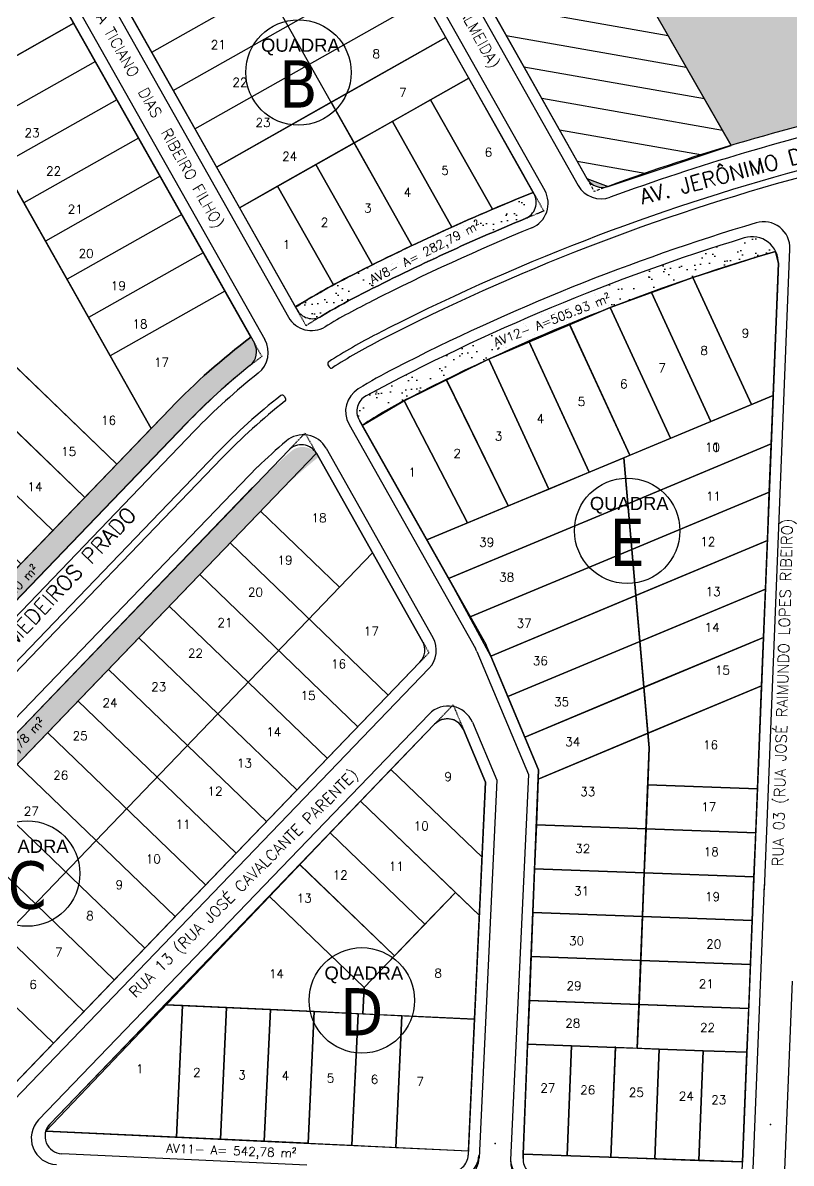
# Model space of a CAD drawing. Header units: millimetres. Extents: x 1794 to 8081, y 409 to 2272.
# Drawn here: x 7206.1 to 7381.1, y 777.7 to 1037.3 of the extents above; entities that cross this region are included whole.
import ezdxf
from ezdxf.enums import TextEntityAlignment as Align

# ---------------------------------------------------------------- set-up
doc = ezdxf.new("R2010")
doc.units = ezdxf.units.MM
doc.linetypes.add('HIDDEN', pattern=[0.375, 0.25, -0.125])
for name, color, linetype in [('03 - CALÇADA', 1, 'Continuous'), ('BOUNDARY LOTES', 2, 'Continuous'), ('bOUNDARY QDAS', 3, 'Continuous'), ('boundary quadras', 232, 'Continuous'), ('BOUNDARYFAIXASVERDES', 62, 'Continuous'), ('DIMENSOES', 1, 'Continuous'), ('FAIXAS VERDES', 62, 'Continuous'), ('HATCH', 8, 'Continuous'), ('LOTES', 2, 'Continuous'), ('PROJEÇÃO', 8, 'HIDDEN'), ('PSTILO', 164, 'Continuous'), ('QUADRAS', 3, 'Continuous'), ('texto - ruas', 2, 'Continuous'), ('Texto Lotes', 31, 'Continuous'), ('TEXTO-80', 3, 'Continuous'), ('TXT CB. QDAS', 41, 'Continuous')]:
    doc.layers.add(name, color=color, linetype=linetype)
doc.styles.add('arcad1', font='romans.shx')
doc.styles.add('style1', font='tahoma.ttf')

# ---------------------------------------------------------------- blocks, each defined once
blk = doc.blocks.new('NUM_quadra')
blk.add_circle((0, 0), 0.2)
at = {"insert": (-0.1418711980285907, 0.1285282569724173), "char_height": 0.05, "width": 0.2663, "attachment_point": 1, "style": 'style1'}
blk.add_mtext('\\fArial|b0|i0|c0|p34;QUADRA', dxfattribs=at)
at = {"style": 'style1'}
blk.add_attdef('00', text='', height=0.18, dxfattribs=at).set_placement((-2.886579864025407e-15, -0.1334628551621867), align=Align.CENTER)

msp = doc.modelspace()

# ---------------------------------------------------------------- hatches: boundary and pattern name
at = {"layer": 'FAIXAS VERDES'}
h = msp.add_hatch(dxfattribs=at)
h.set_pattern_fill('AR-SAND', color=256, scale=0.1, style=0)
h.set_pattern_definition([(37.50000000000001, (7199.805278792098, 999.8435379547802), (-0.1600031295984046, 4.894132373293424), [0, -3.860800000000001, 0, -4.318000000000001, 0, -4.1275]), (7.499999999999999, (7199.805278792098, 999.8435379547802), (4.495232831380027, 7.168251005683543), [0, -2.0828, 0, -3.4798, 0, -1.3335]), (327.5, (7196.681078792099, 999.8435379547802), (7.90992370241458, 0.01437184678545691), [0, -1.27, 0, -4.572, 0, -5.969]), (317.5, (7196.681078792099, 999.8435379547802), (7.635564524722972, 2.229293232572162), [0, -0.635, 0, -2.9972, 0, -3.429])])
h.paths.add_polyline_path([(7201.070462485813, 1078.216334300857), (7206.167584585161, 1087.936029973114), (7201.084643501695, 1079.355681580147), (7199.805278792098, 1077.138532919917)])
h.paths.add_polyline_path([(7367.484555979915, 1009.396190121145), (7367.305343115587, 1009.336623379721), (7371.61648823875, 1010.616277838495), (7377.250727891539, 1012.217993030142), (7382.923604145505, 1013.759096010005), (7387.834960961866, 1015.035828626737), (7391.366757778372, 1015.921206211871), (7399.325978665148, 1017.81693368841), (7408.161165511815, 1019.761366754153), (7418.347156964964, 1021.796757042384), (7425.586217625904, 1023.110390061014), (7431.589692368297, 1024.116779422896), (7438.46487043461, 1025.17745477926), (7447.209226289783, 1026.38577123239), (7457.152333131916, 1027.569625502289), (7463.898186588017, 1028.258326479295), (7473.423464104436, 1029.074032051551), (7483.254069898409, 1029.724280148399), (7489.807845126798, 1030.050033097483), (7501.506912305212, 1030.417842321115), (7512.149073183617, 1030.514903744066), (7512.782555905419, 1030.672110033134), (7513.540873644238, 1030.977835232847), (7514.44465123045, 1031.630466624297), (7515.315046879246, 1032.859533315541), (7515.670706451668, 1034.3561930849), (7519.73721151579, 1136.448412135902), (7520.159734020891, 1138.084851169082), (7521.22037283824, 1139.40071714849), (7558.17030174919, 1169.251187430498), (7575.109414857326, 1182.93569530234), (7554.10997643849, 1170.979992930966), (7541.85031892514, 1157.562788627299), (7533.375676929635, 1151.214509626108), (7522.768021206987, 1147.246206906813), (7512.675293435958, 1146.752642841267), (7512.588640423176, 1137.393501672151), (7505.159566614461, 1114.509168307485), (7481.358699312118, 1097.125865294787), (7432.360120761824, 1088.10110902712), (7406.324901083169, 1087.946908506753), (7374.265351332408, 1093.667856070402), (7335.825380214553, 1113.949031904599), (7320.790834310689, 1131.126937679184), (7307.695896152866, 1134.461180779236), (7298.196971537406, 1130.108317096129)])
edge = h.paths.add_edge_path()
edge.add_line((7339.475477093371, 1000.08653723556), (7334.619176717409, 1001.877259558195))
edge.add_arc((7338.102532276259, 1003.84353371269), 4.0000000000003, 209.443729300965, 290.0741642478758)
h = msp.add_hatch(dxfattribs=at)
h.set_pattern_fill('AR-SAND', color=256, scale=0.1, style=0)
h.set_pattern_definition([(37.50000000000001, (7268.483026353898, 525.6024634105404), (-0.1600031295984046, 4.894132373293424), [0, -3.860800000000001, 0, -4.318000000000001, 0, -4.1275]), (7.499999999999999, (7268.483026353898, 525.6024634105404), (4.495232831380027, 7.168251005683543), [0, -2.0828, 0, -3.4798, 0, -1.3335]), (327.5, (7265.3588263539, 525.6024634105404), (7.90992370241458, 0.01437184678545691), [0, -1.27, 0, -4.572, 0, -5.969]), (317.5, (7265.3588263539, 525.6024634105404), (7.635564524722972, 2.229293232572162), [0, -0.635, 0, -2.9972, 0, -3.429])])
h.paths.add_polyline_path([(7320.602340301503, 992.75388600874, 0.4507468795288999), (7322.562031373252, 998.4185985540632), (7322.398378160277, 998.7085186182815, 0.02297769026937741), (7280.151140577426, 979.3859314120416, 0.02241189358344999), (7268.250346953396, 972.5762753716706), (7268.483026353898, 972.1640718743531, 0.4336316078926774), (7274.135762313129, 970.5184433138395, -0.01587782178183545), (7282.362833828357, 975.0843782831832, -0.02103451353603627)])
h.paths.add_polyline_path([(7283.795274978799, 975.5904839238026), (7313.615468629997, 990.9332406271476), (7311.63839348505, 994.7758853894427), (7281.818199833852, 979.4331286860977)], flags=25)
h = msp.add_hatch(dxfattribs=at)
h.set_pattern_fill('ACET-2D-AR-SAND', color=256, scale=0.1000000000000001, style=0)
h.set_pattern_definition([(37.49999999999998, (3488.880108924409, 275.3283581846711), (-2.422980064511932, 3.15768909796037), [0, -3.860800000000003, 0, -4.318000000000002, 0, -4.127500000000002]), (7.499999999999996, (3488.880108924409, 275.3283581846711), (-0.8510542679893369, 6.464398956232296), [0, -2.082799999999996, 0, -3.479799999999997, 0, -1.333499999999998]), (327.5, (3485.755908924411, 275.3283581846711), (2.290035406727169, 3.594635549028018), [0, -1.270000000000001, 0, -4.572000000000004, 0, -5.969000000000006]), (317.5, (3485.755908924411, 275.3283581846711), (4.595445663026639, 5.015048918262881), [0, -0.6350000000000003, 0, -2.997200000000001, 0, -3.429000000000002])])
h.paths.add_polyline_path([(7377.606082964373, 985.2793490318802, 0.3677470313237125), (7370.465789501956, 988.3549561176176, 0.04874173083595771), (7284.331315184262, 952.3961481683475, 0.4203794773913642), (7282.740634826886, 946.9059868729612), (7283.433158379988, 945.6791458636264, -0.02561361506944124), (7294.251611726458, 951.9617279141269, -0.04736344659015915)])
h = msp.add_hatch(dxfattribs=at)
h.set_pattern_fill('AR-SAND', color=256, scale=0.1, style=0)
h.set_pattern_definition([(37.50000000000001, (7096.364409086535, 785.0730721160155), (-0.1600031295984046, 4.894132373293424), [0, -3.860800000000001, 0, -4.318000000000001, 0, -4.1275]), (7.499999999999999, (7096.364409086535, 785.0730721160155), (4.495232831380027, 7.168251005683543), [0, -2.0828, 0, -3.4798, 0, -1.3335]), (327.5, (7093.240209086537, 785.0730721160155), (7.90992370241458, 0.01437184678545691), [0, -1.27, 0, -4.572, 0, -5.969]), (317.5, (7093.240209086537, 785.0730721160155), (7.635564524722972, 2.229293232572162), [0, -0.635, 0, -2.9972, 0, -3.429])])
edge = h.paths.add_edge_path()
edge.add_line((7097.89089416459, 881.2208528455055), (7096.88663763661, 879.5255998916466))
edge.add_arc((7100.328104504461, 877.4868979032506), 4.000000000000001, 149.3577828145653, 226.0928892791139)
edge.add_line((7097.55413951532, 874.6050376986238), (7134.652291999763, 838.8958190528099))
edge.add_arc((7137.426256988904, 841.7776792574371), 4.000000000000108, 226.0928892791184, 316.0928892791139)
edge.add_line((7140.308117193531, 839.0037142682947), (7141.001608440817, 839.7241793194505))
edge.add_line((7141.001608440817, 839.7241793194505), (7097.890894164594, 881.2208528455055))
edge = h.paths.add_edge_path()
edge.add_line((7156.13137451511, 825.1608631264542), (7155.437883267826, 824.4403980752979))
edge.add_arc((7158.319743472451, 821.6664330861556), 4.000000000000092, 136.0928892791138, 226.0928892791276)
edge.add_line((7155.54577848331, 818.784572881528), (7189.407635887678, 786.1904842591082))
edge.add_arc((7192.181600876823, 789.0723444637354), 3.999999999999845, 226.0928892791231, 316.0928892791139)
edge.add_line((7195.06346108145, 786.298379474593), (7195.756952328732, 787.0188445257475))
edge.add_line((7195.756952328732, 787.0188445257475), (7156.13137451511, 825.1608631264542))
edge = h.paths.add_edge_path()
edge.add_arc((7350.122882747591, 843.2969116844617), 122.1869109673528, 128.8398439619747, 136.0928892791105, ccw=False)
edge.add_line((7273.493896967492, 938.4685448009384), (7273.35177497793, 938.7203211980616))
edge.add_arc((7269.868419419084, 936.7540470435667), 3.999999999999802, 29.44372930096712, 130.653681987762)
edge.add_arc((7350.122882747554, 843.2969116844226), 127.1869109673525, 130.6536819877275, 136.0928892790857)
edge.add_line((7258.48915843104, 931.4999212096211), (7156.13137451511, 825.1608631264542))
edge.add_line((7156.13137451511, 825.1608631264542), (7159.733699770893, 821.6934068900252))
edge.add_line((7159.733699770894, 821.6934068900252), (7262.091483686822, 928.0324649731926))
edge = h.paths.add_edge_path()
edge.add_arc((7350.122882747594, 843.2969116844636), 148.1869109673532, 128.4974189734449, 136.0928892791109, ccw=False)
edge.add_arc((7255.389668531013, 962.4038971806146), 3.999999999999981, 308.4974189734509, 389.4437293009696)
edge.add_line((7258.873024089863, 964.37017133511), (7258.090611692501, 965.7562550444602))
edge.add_arc((7350.122882747594, 843.2969116844631), 153.1869109673528, 126.92608030408, 136.0928892791114)
edge.add_line((7239.757067100964, 949.5306936390473), (7137.399283185035, 843.1916355558776))
edge.add_line((7137.399283185035, 843.1916355558776), (7141.001608440817, 839.7241793194505))
edge.add_line((7141.001608440817, 839.7241793194505), (7243.359392356751, 946.0632374026206))
at = {"layer": 'HATCH'}
h = msp.add_hatch(dxfattribs=at)
h.set_pattern_fill('ANSI31', color=256, scale=2, angle=125, style=0)
h.set_pattern_definition([(170, (7956.884530139841, 734.4941800280496), (-1.102665928185008, -6.25352923162752), [])])
h.paths.add_polyline_path([(7298.196971537406, 1130.108317096129), (7206.167584585161, 1087.936029973114), (7201.070462485813, 1078.216334300857), (7266.894080626957, 1113.861537518681), (7268.06353703639, 1114.275999639296), (7269.905391762591, 1114.188056743696), (7271.39210305235, 1113.389640958685), (7272.282186335994, 1112.310436676768), (7330.982486655918, 1008.319842609265), (7334.619176717409, 1001.877259558194), (7339.475477093164, 1000.086537235485), (7367.484555979915, 1009.396190121145)])

# ---------------------------------------------------------------- linework, layer by layer
at = {"layer": '03 - CALÇADA'}
for p, q in [((7212.423708442432, 1066.390269298882), (7266.663155134612, 970.3023063298394)), ((7209.510439667692, 1056.904283340895), (7261.260140349533, 965.227033183902)), ((7375.052867163881, 839.976142028783), (7380.860992024661, 985.7928436465188)), ((7275.639135281507, 959.4866577122805), (7275.934485926135, 958.9634288901827)), ((7265.670165324828, 952.3286868600364), (7265.968413847205, 951.8003242988086)), ((7280.433698694501, 945.9070818144462), (7309.257678053477, 894.8439233537017)), ((7141.762534197781, 836.9097536244997), (7245.220511329478, 944.3917976711998)), ((7275.230346697085, 940.4780957949931), (7299.541999846123, 897.4087547532542)), ((7147.99011943704, 832.9973142207812), (7250.347903352967, 939.3363723039481)), ((7149.14286351889, 831.8877282251244), (7251.50064743482, 938.2267863082914)), ((7153.289975016288, 825.8138936679304), (7259.593761278848, 936.2524364867138)), ((7309.564665659481, 894.2176015029543), (7321.332623451054, 866.194319442893)), ((7196.517878085696, 784.2044188307989), (7298.639756814789, 890.298396037798)), ((7209.738844468041, 787.5573727867397), (7298.666548430055, 879.9439790128606)), ((7308.521359681269, 878.106120910142), (7314.06485834163, 864.9052725292884)), ((7314.06485834163, 864.9052725292884), (7310.06463390527, 778.9296527010717)), ((7321.332623451054, 866.194319442893), (7317.250322389768, 778.4546514185679)), ((7372.519439417877, 776.3728128021855), (7375.100940476533, 841.1830533908858)), ((7379.716551164763, 776.1569641209055), (7381.427989285091, 819.1237163362632)), ((7258.586511587658, 780.2711770065096), (7258.586398838414, 780.2687770839359))]:
    msp.add_line(p, q, dxfattribs=at)
at = {"layer": '03 - CALÇADA', "color": 3}
for p, q in [((7282.740634826886, 946.9059868729621), (7311.563570809457, 895.8446768070446)), ((7311.76822921346, 895.4271289065471), (7323.597876684277, 867.256943933324)), ((7306.51058133194, 876.4375100986401), (7311.541328789747, 864.4576867953999))]:
    msp.add_line(p, q, dxfattribs=at)
at = {"layer": '03 - CALÇADA'}
for centre, radius, start, end in [((7511.395806690643, 529.6349469070726), 498.3805232502437, 102.7274657929017, 110.1223551996502), ((7511.395806690643, 529.6349469070726), 491.1805232502437, 105.1046974619376, 117.2104855006839), ((7511.395806690643, 529.6349469070726), 489.5805232502437, 105.0836895185506, 117.2104855006839), ((7337.875754189173, 1003.228130572206), 6, 209.4437293009873, 290.1223551996503), ((7319.792321436574, 996.2052167193303), 6, 292.3261775836895, 29.44372930098729), ((7511.395806690643, 529.6349469070726), 482.3805232502437, 106.6544370493006, 117.2104855006839), ((7374.865746057761, 986.0316443926652), 6, 357.7190183815795, 106.6544370493006), ((7511.395806690643, 529.6349469070726), 498.3805232502437, 112.3261775836895, 116.919950606743), ((7350.122882747594, 843.296911684464), 138.486910967353, 117.2104855006839, 117.2104855006839), ((7350.122882747594, 843.296911684464), 136.886910967353, 117.2104855006839, 117.2104855006839), ((7350.122882747594, 843.296911684464), 145.686910967353, 116.2167875587624, 121.04855591686), ((7271.888188472884, 973.251717561581), 6, 209.4437293009873, 301.04855591686), ((7350.122882747594, 843.296911684464), 138.486910967353, 117.2104855006839, 122.4547243972259), ((7256.035107011257, 962.27762195216), 6, 308.3363044649319, 29.44372930098729), ((7350.122882747594, 843.296911684464), 136.886910967353, 117.2104855006839, 122.4678862982587), ((7276.074554726362, 959.732441981592), 0.5, 122.4547243972259, 209.4437293009873), ((7276.369905370991, 959.2092131594952), 0.5, 209.4437293009873, 302.4678862981431), ((7350.122882747594, 843.296911684464), 129.686910967353, 117.2104855006839, 121.4119831799499), ((7350.122882747594, 843.296911684464), 145.686910967353, 128.3363044649319, 136.0588879191788), ((7285.658732032775, 948.8564930461891), 6, 121.4119831799499, 209.4437293009873), ((7350.122882747594, 843.296911684464), 138.486910967353, 127.9657110547421, 136.0928892791817), ((7350.122882747594, 843.296911684464), 136.886910967353, 128.0032072346617, 136.0928892791817), ((7265.234745879971, 952.0829025907249), 0.5, 29.44372930098729, 127.9657110547421), ((7265.532994402348, 951.5545400294961), 0.5, 308.0032072346617, 29.44372930103261), ((7270.005313358813, 937.5286845632506), 6, 29.44372930098729, 130.3717941887031), ((7350.122882747594, 843.296911684464), 129.686910967353, 130.3717941887031, 134.2413980938228), ((7294.316966507849, 894.4593435215118), 6, 316.092889279182, 29.44372930098729), ((7304.032644715205, 891.8945121219592), 6, 22.77924133470734, 29.44372930098729), ((7302.989338736993, 875.7830315291469), 6, 22.77924133470734, 136.0928892791817), ((7214.061634774979, 783.396425303026), 6, 136.0928892791817, 267.3360959266474), ((7303.996123733855, 779.7351075869135), 6, 267.6975391315024, 357.3101884195706), ((7304.07111778452, 779.2085155891075), 6, 267.3360959266474, 357.3360959267256), ((7323.18106143057, 778.963735562648), 6, 177.3101884194663, 267.6975391315024), ((7323.243838510517, 778.1757885305321), 6, 177.3360959267256, 267.9302009744389)]:
    msp.add_arc(centre, radius, start, end, dxfattribs=at)
at = {"layer": '03 - CALÇADA', "color": 3}
msp.add_arc((7308.080215250608, 893.8784026525498), 4, 22.77924133470734, 29.44372930098729, dxfattribs=at)
at = {"layer": 'BOUNDARY LOTES'}
for points in [[(7217.758954141752, 1037.20585590802), (7207.758316865115, 1054.922497999851, 0.5768503610136074), (7200.833494438416, 1054.994925833751), (7186.718102064146, 1031.16718864643), (7191.633787450383, 1022.458799749307)], [(7307.719898331915, 1024.712198821617), (7299.011509434792, 1019.79651343538), (7313.09270927978, 994.8509453704307, -0.004979953965831929), (7322.398378160277, 998.7085186182815)], [(7299.011509434792, 1019.79651343538), (7290.303120537669, 1014.880828049141), (7303.886068378041, 990.817938976855, -0.004968924665236237), (7313.09270927978, 994.8509453704307)], [(7290.303120537669, 1014.880828049141), (7281.594731640548, 1009.965142662904), (7294.777858502645, 986.6105569693857, -0.00495991966146662), (7303.886068378041, 990.8179389768554)], [(7281.594731640548, 1009.965142662904), (7272.886342743423, 1005.049457276666), (7285.76760409739, 982.2296418202361, -0.004952906511413141), (7294.777858502645, 986.6105569693857)], [(7272.886342743425, 1005.049457276666), (7264.177953846302, 1000.133771890429), (7276.870394680115, 977.6484616742757, -0.006065334812158217), (7280.151140577386, 979.3859314120207, -0.003112116149698265), (7285.76760409739, 982.2296418202361)], [(7264.177953846302, 1000.133771890428), (7255.469564949178, 995.2180865041898), (7268.250346953396, 972.5762753716706, -0.01634433699333425), (7276.870394680115, 977.6484616742757)], [(7258.090611692501, 965.7562550444607), (7252.168751845414, 976.2471336281603), (7226.043585154043, 961.5000774694474), (7235.371731528038, 944.9747875187406), (7239.757067100964, 949.5306936390468, -0.04001909302019718)], [(7344.840205736246, 917.3910485168474), (7308.055647112034, 902.0591436368647), (7311.563570809457, 895.8446768070446, -0.02908751381879695), (7311.768229213459, 895.427128906548), (7312.716874851097, 893.1680993663829), (7345.761739495277, 906.9412895430607)], [(7242.538576113396, 813.6055436649774), (7238.7924531567, 813.7798411300366), (7238.464238621041, 813.7951121081176), (7212.305170324472, 786.6185694303751, 0.1173212522592607), (7211.364709656958, 785.0235290148969), (7241.144261673217, 783.637963061233)]]:
    msp.add_lwpolyline(points, format="xyb", close=True, dxfattribs=at)
for points in [[(7307.719898331915, 1024.712198821617), (7302.488121656598, 1033.980559656734), (7276.36295496523, 1019.23350349802), (7281.594731640548, 1009.965142662904)], [(7276.36295496523, 1019.23350349802), (7250.237788273863, 1004.486447339306), (7255.469564949178, 995.2180865041898), (7281.594731640548, 1009.965142662904)], [(7203.731820102324, 1001.026514127825), (7188.171375436549, 974.759430919443), (7227.553145332165, 936.852092206246), (7235.371731528038, 944.9747875187406)], [(7378.218542701798, 982.3809054405231), (7378.227853311934, 982.6195283977738), (7377.606082964295, 985.2793490318666), (7373.376553188969, 984.0160611991012), (7358.771204812038, 979.3206618945849), (7372.116330514072, 950.4275256440403), (7377.031958451528, 952.4763728446394), (7378.223099131404, 982.3807239502564)], [(7358.771204812038, 979.3206618945849), (7349.338252971546, 975.895124108067), (7362.879415573606, 946.5775541737155), (7372.116330514072, 950.4275256440408)], [(7188.171375436549, 974.759430919443), (7182.673086424978, 965.4779471268673), (7220.271487235666, 929.2872091691008), (7227.553145332165, 936.852092206246)], [(7349.338252971546, 975.895124108067), (7339.905301131058, 972.4695863215491), (7353.64250063314, 942.7275827033907), (7362.879415573606, 946.5775541737155)], [(7339.905301131058, 972.4695863215491), (7330.695222790685, 968.5615117235145), (7344.405585692673, 938.8776112330659), (7353.64250063314, 942.7275827033907)], [(7330.695222790683, 968.5615117235141), (7321.485144450312, 964.65343712548), (7335.168670752209, 935.027639762741), (7342.997138218189, 938.2905664644206), (7344.405585692674, 938.8776112330659)], [(7182.673086424978, 965.4779471268669), (7177.174797413408, 956.1964633342911), (7212.989829139166, 921.7223261319557), (7220.271487235666, 929.2872091691008)], [(7321.485144450312, 964.65343712548), (7312.275066109939, 960.7453625274445), (7325.931755811743, 931.1776682924162), (7335.168670752207, 935.027639762741)], [(7312.275066109939, 960.7453625274445), (7312.083330106966, 960.6640039792267), (7302.632353632795, 956.02441360336), (7316.684574567828, 927.323417798669), (7325.931755811743, 931.1776682924162)], [(7177.17479741341, 956.1964633342911), (7171.676508401838, 946.9149795417145), (7205.708171042667, 914.1574430948106), (7212.989829139166, 921.7223261319557)], [(7302.632353632795, 956.02441360336), (7292.995628975998, 951.293637360847), (7307.412765819755, 923.458902493672), (7316.68457456783, 927.3234177986685)], [(7292.995628975998, 951.2936373608461), (7292.858406104527, 951.2262731138223), (7283.433158379988, 945.6791458636278), (7298.154272376279, 919.5999370441339), (7307.412765819757, 923.458902493672)], [(7376.593142483081, 941.4596163750209), (7377.031958451528, 952.4763728446394), (7342.997138218188, 938.2905664644206), (7343.918671977218, 927.8408074906345)], [(7376.154326514631, 930.4428599054029), (7376.593142483079, 941.4596163750209), (7343.918671977218, 927.8408074906345), (7344.840205736246, 917.3910485168474)], [(7342.997138218189, 938.2905664644206), (7298.15427237628, 919.5999370441339), (7303.104959744157, 910.8295403404993), (7343.918671977216, 927.8408074906336)], [(7375.715510546183, 919.426103435784), (7376.154326514631, 930.4428599054029), (7344.840205736246, 917.3910485168474), (7345.761739495275, 906.9412895430603)], [(7343.918671977218, 927.840807490634), (7303.104959744157, 910.8295403404989), (7308.055647112034, 902.0591436368647), (7344.840205736246, 917.3910485168474)], [(7375.276694577734, 908.4093469661664), (7375.715510546182, 919.426103435784), (7345.761739495277, 906.9412895430607), (7346.683273254305, 896.4915305692746)], [(7345.761739495275, 906.9412895430603), (7312.716874851099, 893.1680993663829), (7316.588704242638, 883.9480317005052), (7346.683273254303, 896.4915305692741)], [(7374.837878609284, 897.3925904965479), (7375.276694577734, 908.4093469661659), (7346.683273254305, 896.4915305692737), (7347.604807013334, 886.0417715954875)], [(7346.683273254303, 896.4915305692741), (7316.588704242638, 883.9480317005057), (7320.460533634176, 874.727964034628), (7347.604807013334, 886.041771595487)], [(7374.399062640837, 886.3758340269299), (7374.837878609284, 897.3925904965479), (7347.604807013334, 886.0417715954875), (7348.526340772362, 875.5920126217004)], [(7347.604807013334, 886.0417715954875), (7320.460533634176, 874.727964034628), (7323.597876684275, 867.2569439333258), (7323.514633260397, 865.1670643607474), (7348.526340772362, 875.5920126217004)], [(7374.399062640837, 886.3758340269299), (7348.526340772362, 875.5920126217009), (7348.817976732055, 872.2849981395746), (7348.480808888352, 863.8201830677974), (7373.464667847556, 862.9172531542915)], [(7306.510581331938, 876.4375100986438), (7305.594646890725, 877.772457738434), (7304.289429616369, 878.6101162871307), (7302.822567369089, 878.8887838446437), (7301.1776134368, 878.5348950004707), (7299.940707164465, 877.6627488337874), (7289.992720096091, 867.3278281838518), (7310.745448451836, 847.3520702356966), (7311.541328789747, 864.4576867954004)], [(7348.817976732055, 872.2849981395773), (7348.526340772364, 875.5920126217009), (7323.514633260397, 865.1670643607479), (7323.098945982009, 854.7309684964691), (7348.082804941266, 853.828038582961), (7348.480808888352, 863.8201830677974)], [(7289.992720096093, 867.3278281838509), (7283.057807623237, 860.1231776722832), (7310.127333852383, 834.0671191890144), (7310.745448451836, 847.352070235697)], [(7373.464667847556, 862.9172531542915), (7348.480808888352, 863.8201830677974), (7348.082804941266, 853.828038582961), (7373.066663900469, 852.9251086694546)], [(7283.057807623237, 860.1231776722832), (7276.122895150381, 852.9185271607155), (7297.736846685076, 832.1137897421443), (7304.671759157932, 839.3184402537115)], [(7348.082804941268, 853.828038582961), (7323.098945982011, 854.7309684964691), (7322.700942034925, 844.7388240116331), (7347.684800994181, 843.835894098125)], [(7276.122895150381, 852.9185271607155), (7269.220892290416, 845.6821991535433), (7290.80193421222, 824.9091392305775), (7297.736846685074, 832.1137897421447)], [(7373.066663900469, 852.9251086694551), (7348.082804941266, 853.828038582961), (7347.68480099418, 843.835894098125), (7372.668659953383, 842.9329641846186)], [(7269.220892290418, 845.6821991535428), (7262.318889430452, 838.4458711463701), (7283.867021739362, 817.7044887190102), (7290.80193421222, 824.9091392305779)], [(7347.684800994181, 843.835894098125), (7322.700942034925, 844.7388240116331), (7322.302938087839, 834.7466795267967), (7347.286797047095, 833.8437496132885)], [(7372.668659953383, 842.9329641846186), (7347.68480099418, 843.835894098125), (7347.286797047093, 833.8437496132885), (7372.270656006297, 832.9408196997827)], [(7310.127333852383, 834.0671191890144), (7304.671759157932, 839.3184402537106), (7283.867021739364, 817.7044887190111), (7283.587445713988, 811.6956453520672), (7309.031365683813, 810.5118052050154)], [(7283.867021739364, 817.7044887190102), (7262.318889430452, 838.445871146371), (7238.7924531567, 813.7798411300366), (7272.42461651334, 812.2150230807395), (7283.587445713988, 811.6956453520686)], [(7347.286797047095, 833.8437496132885), (7322.302938087839, 834.7466795267967), (7321.904934140753, 824.7545350419603), (7346.888793100009, 823.8516051284525)], [(7372.270656006297, 832.9408196997827), (7347.286797047095, 833.8437496132885), (7346.888793100009, 823.8516051284525), (7371.872652059211, 822.9486752149467)], [(7346.888793100011, 823.8516051284525), (7321.904934140753, 824.7545350419603), (7321.506930193666, 814.7623905571243), (7346.490789152925, 813.8594606436161)], [(7371.872652059211, 822.9486752149467), (7346.888793100011, 823.8516051284525), (7346.490789152925, 813.8594606436161), (7371.474648112125, 812.9565307301102)], [(7252.527769647976, 813.1407721849189), (7242.538576113396, 813.605543664977), (7241.144261673217, 783.6379630612312), (7251.133455207798, 783.1731915811722)], [(7262.516963182558, 812.6760007048604), (7252.527769647976, 813.1407721849189), (7251.133455207798, 783.1731915811722), (7261.12264874238, 782.7084201011128)], [(7272.506156717141, 812.2112292248019), (7262.516963182558, 812.6760007048604), (7261.12264874238, 782.7084201011128), (7271.111842276962, 782.2436486210538)], [(7346.490789152925, 813.8594606436161), (7321.506930193668, 814.7623905571243), (7321.108926246582, 804.7702460722878), (7331.102469830302, 804.4090741068842), (7341.096013413994, 804.0479021414815), (7346.092785205838, 803.8673161587801)], [(7371.474648112125, 812.9565307301102), (7346.490789152923, 813.8594606436161), (7346.092785205838, 803.8673161587801), (7351.089556997685, 803.6867301760788), (7361.083100581377, 803.325558210676), (7371.076644165038, 802.9643862452742)], [(7282.495350251721, 811.7464577447402), (7272.506156717141, 812.2112292248), (7271.11184227696, 782.2436486210538), (7281.101035811543, 781.7788771409948)], [(7292.484543786301, 811.2816862646803), (7282.495350251721, 811.7464577447402), (7281.101035811543, 781.7788771409948), (7291.090229346123, 781.3141056609354)], [(7309.031365683813, 810.5118052050154), (7292.484543786301, 811.2816862646803), (7291.090229346123, 781.3141056609354), (7307.637051243634, 780.5442246012724)], [(7331.102469830302, 804.4090741068842), (7321.10892624658, 804.7702460722883), (7320.113916378866, 779.7898848601787), (7330.107459962587, 779.4287128947751)], [(7341.096013413994, 804.0479021414815), (7331.1024698303, 804.4090741068842), (7330.107459962587, 779.4287128947751), (7340.101003546278, 779.0675409293724)], [(7351.089556997685, 803.6867301760788), (7341.096013413994, 804.0479021414815), (7340.101003546278, 779.0675409293724), (7350.09454712997, 778.7063689639697)], [(7361.083100581377, 803.325558210676), (7351.089556997683, 803.6867301760788), (7350.09454712997, 778.7063689639697), (7360.088090713661, 778.345196998567)], [(7371.07664416504, 802.9643862452742), (7361.083100581375, 803.325558210676), (7360.088090713662, 778.345196998567), (7370.081634297324, 777.9840250331652)]]:
    msp.add_lwpolyline(points, close=True, dxfattribs=at)
at = {"layer": 'bOUNDARY QDAS'}
for points in [[(7298.196971537406, 1130.108317096129), (7206.167584585161, 1087.936029973114), (7201.070462485813, 1078.216334300857), (7266.894080626957, 1113.861537518681), (7268.06353703639, 1114.275999639296), (7269.905391762591, 1114.188056743696), (7271.39210305235, 1113.389640958685), (7272.282186335994, 1112.310436676768), (7330.982486655918, 1008.319842609265), (7334.619176717409, 1001.877259558194), (7339.475477093164, 1000.086537235485), (7367.484555979915, 1009.396190121145), (7298.196971537406, 1130.108317096129)], [(7377.606082964297, 985.2793490318579), (7378.227853311934, 982.6195283977725), (7377.999682485218, 976.7717056846088), (7377.031958451556, 952.4763728446503), (7374.399062640837, 886.3758340269299), (7370.081634297324, 777.9840250331652), (7320.113916378895, 779.7898848601969), (7322.302938087866, 834.7466795267958), (7323.597876684277, 867.256943933324), (7312.716874851128, 893.1680993663947), (7304.313772814558, 908.6880659592337), (7283.433158379988, 945.679145863626), (7292.668141969923, 951.1328703156885), (7312.083330106964, 960.6640039792262), (7339.905301131058, 972.4695863215491), (7358.771204812038, 979.3206618945849), (7373.376553188978, 984.0160611991039), (7377.6060829644, 985.2793490318979), (7377.910012777064, 984.5464595882497)]]:
    msp.add_lwpolyline(points, close=True, dxfattribs=at)
msp.add_arc((7302.822567369089, 874.8887838446433), 4, 22.77924133470734, 136.0928892791817, dxfattribs=at)
at = {"layer": 'boundary quadras'}
for points in [[(7287.741065497886, 1060.105726348101), (7267.550597955814, 1095.874175619355, 0.4090749905382084), (7262.162492246775, 1097.425276461268), (7216.42955366212, 1072.659699368518, 0.4193708733955699), (7214.850948253458, 1067.176050217615), (7223.784055340991, 1051.350592633272), (7245.322102887626, 1013.194836236429), (7255.469564949178, 995.2180865041894), (7268.16200578299, 972.7327762880379), (7272.948345822099, 975.4345552349548, -0.01342427453589583), (7280.151140577386, 979.3859314120202, -0.0229706894467621), (7322.385249560274, 998.7032286766564), (7320.075388547698, 1002.8238139153)], [(7235.371731528038, 944.9747875187406), (7239.757067100964, 949.5306936390468, -0.04001909302020328), (7258.090611692504, 965.7562550444625), (7207.758316865117, 1054.922497999852, 0.5768503610134353), (7200.83349443842, 1054.994925833753), (7160.466659581994, 986.8529779133994), (7110.982058477836, 903.3196237801883), (7098.231246607088, 880.8932430058819), (7137.399283185033, 843.1916355558772), (7205.708171042656, 914.1574430948215), (7227.55314533215, 936.8520922062605)], [(7370.077896547738, 777.9841601174173, -0.4715083046005648), (7370.077896547738, 777.9841601174173), (7320.113916378893, 779.7898848601778, -21.1025706819625), (7320.113916378893, 779.7898848601778), (7323.597876684277, 867.2569439333263), (7312.716874850973, 893.1680993666812), (7304.313772814568, 908.6880659592218), (7283.433158379988, 945.679145863626), (7292.668141969919, 951.1328703156862), (7312.08333010697, 960.664003979228), (7339.905301131058, 972.4695863215491), (7358.771204812037, 979.3206618945849), (7373.376553188983, 984.0160611991057), (7377.606082964295, 985.279349031867), (7378.231918445662, 982.6021384939124)], [(7296.580369290971, 891.7638554308003, 0.3314486893290124), (7297.181864645195, 896.5040945744374), (7272.992255085815, 939.3572291347616), (7159.733699770896, 821.6934068900257), (7195.756952328732, 787.0188445257479)]]:
    msp.add_lwpolyline(points, format="xyb", close=True, dxfattribs=at)
msp.add_lwpolyline([(7311.541328789747, 864.4576867953995), (7306.510581331943, 876.4375100986397), (7305.594646890725, 877.7724577384345), (7304.289429616369, 878.6101162871312), (7302.822567369089, 878.8887838446437), (7301.1776134368, 878.5348950004707), (7299.940707164465, 877.662748833787), (7276.122895150294, 852.9185271607264), (7211.364709656958, 785.0235290148973), (7307.637051243634, 780.5442246012724)], close=True, dxfattribs=at)
at = {"layer": 'BOUNDARYFAIXASVERDES'}
msp.add_lwpolyline([(7320.602340301503, 992.75388600874, 0.450746879528912), (7322.562031373252, 998.4185985540632), (7322.398378160277, 998.7085186182815, 0.02297769026937741), (7280.151140577426, 979.3859314120416, 0.02241189358344999), (7268.250346953396, 972.5762753716706), (7268.483026353898, 972.1640718743531, 0.4336316078926774), (7274.135762313129, 970.5184433138395, -0.01587782178183545), (7282.362833828357, 975.0843782831832, -0.02103451353603627)], format="xyb", close=True, dxfattribs=at)
at = {"layer": 'DIMENSOES'}
for p, q in [((7272.278606106337, 1107.231018445955), (7332.6507208509, 1000.278719340464)), ((7269.486193291804, 1097.530929953057), (7325.017354774846, 999.1546279510728)), ((7250.652415534359, 783.1979782874816), (7250.652303869826, 783.1955783152691)), ((7258.586511587658, 780.2711770065023), (7258.586398838413, 780.2687770839295))]:
    msp.add_line(p, q, dxfattribs=at)
at = {"layer": 'FAIXAS VERDES', "ltscale": 0.6}
for p, q in [((7282.848744545835, 946.7144649584773), (7283.433158379988, 945.679145863626)), ((7156.13137451511, 825.1608631264542), (7258.48915843104, 931.4999212096211))]:
    msp.add_line(p, q, dxfattribs=at)
at = {"layer": 'FAIXAS VERDES'}
msp.add_lwpolyline([(7370.04124711374, 776.9700788734096), (7370.081634297324, 777.9840250331652), (7320.113916378866, 779.7898848601787), (7320.074702773033, 778.8054021229643, 0.4152935299528026), (7323.927065612802, 774.6488113451926), (7365.899948664307, 773.1318890905006, 0.4131344188837358)], format="xyb", close=True, dxfattribs=at)
at = {"layer": 'FAIXAS VERDES', "ltscale": 0.6}
for centre, radius, start, end in [((7255.389668531015, 962.4038971806146), 4, 308.4974189734526, 29.44372930098729), ((7350.122882747594, 843.296911684464), 148.186910967353, 128.4974189734525, 136.0594615421022)]:
    msp.add_arc(centre, radius, start, end, dxfattribs=at)
at = {"layer": 'LOTES', "ltscale": 0.6}
for p, q in [((7239.234195204491, 1085.009006578345), (7294.777858502645, 986.6105569693857)), ((7235.490732115149, 1030.611614030674), (7287.741065497886, 1060.105726348101)), ((7240.406417501387, 1021.903225133552), (7292.656750884123, 1051.397337450979)), ((7245.322102887626, 1013.194836236429), (7297.57243627036, 1042.688948553857)), ((7250.237788273863, 1004.486447339307), (7302.488121656598, 1033.980559656734)), ((7255.469564949181, 995.2180865041908), (7307.719898331915, 1024.712198821618)), ((7299.011509434792, 1019.79651343538), (7313.09270927978, 994.8509453704307)), ((7290.303120537669, 1014.880828049141), (7303.886068378041, 990.817938976855)), ((7272.886342743425, 1005.049457276666), (7285.76760409739, 982.2296418202361)), ((7264.177953846302, 1000.133771890428), (7276.870394680115, 977.6484616742757)), ((7278.301556906231, 908.8235581256079), (7260.2899306273, 926.1608393077561)), ((7195.082607231955, 822.367751986804), (7285.819211772102, 916.6336171836231)), ((7289.378270712293, 884.281626431901), (7253.355018154446, 918.9561887961884)), ((7282.443358239428, 877.0769759203424), (7246.420105681588, 911.7515382846207)), ((7275.508445766573, 869.8723254087747), (7239.485193208734, 904.546887773053)), ((7268.573533293716, 862.667674897207), (7232.55028073588, 897.3422372614853)), ((7261.638620820861, 855.4630243856393), (7225.615368263022, 890.1375867499175)), ((7254.703708348007, 848.2583738740716), (7218.680455790168, 882.9329362383498)), ((7247.768795875149, 841.0537233625039), (7211.745543317312, 875.7282857267821)), ((7240.833883402295, 833.8490728509362), (7204.810630844456, 868.5236352152144)), ((7310.745448451836, 847.352070235697), (7289.992720096091, 867.3278281838527)), ((7233.898970929439, 826.6444223393685), (7197.875718371602, 861.3189847036467)), ((7310.127333852383, 834.0671191890144), (7283.057807623231, 860.1231776722873)), ((7226.964058456583, 819.4397718278008), (7190.940805898744, 854.114334192079)), ((7297.736846685076, 832.1137897421438), (7276.122895150374, 852.9185271607219)), ((7220.029145983729, 812.2351213162335), (7184.00589342589, 846.9096836805118)), ((7290.801934212218, 824.909139230577), (7269.187982677516, 845.7138766491564)), ((7213.094233510873, 805.0304708046658), (7177.070980953035, 839.705033168944)), ((7283.867021739364, 817.7044887190111), (7304.67175915793, 839.3184402537115)), ((7283.867021739364, 817.7044887190102), (7262.253070204658, 838.509226137591)), ((7283.867021739364, 817.7044887190102), (7283.587445713988, 811.6956453520672)), ((7272.42461651334, 812.2150230807395), (7238.464238621041, 813.7951121081176)), ((7242.538576113396, 813.605543664977), (7241.144261673217, 783.6379630612321)), ((7252.527769647976, 813.1407721849184), (7251.133455207798, 783.1731915811736)), ((7262.51696318256, 812.6760007048599), (7261.122648742382, 782.708420101115)), ((7272.506156717141, 812.2112292248005), (7271.111842276962, 782.2436486210561)), ((7272.418266392579, 812.2153185355226), (7309.031365683809, 810.5118052050154)), ((7282.495350251721, 811.7464577447406), (7281.101035811543, 781.7788771409957)), ((7292.484543786301, 811.2816862646803), (7291.090229346123, 781.3141056609359))]:
    msp.add_line(p, q, dxfattribs=at)
at = {"layer": 'LOTES'}
for p, q in [((7217.758954141754, 1037.20585590802), (7191.633787450385, 1022.458799749307)), ((7186.718102064146, 1031.16718864643), (7235.371731528038, 944.9747875187406)), ((7222.674639527992, 1028.497467010897), (7196.549472836622, 1013.750410852185)), ((7227.590324914229, 1019.789078113775), (7201.465158222859, 1005.042021955062)), ((7232.506010300466, 1011.080689216652), (7206.380843609096, 996.3336330579389)), ((7237.421695686703, 1002.372300319529), (7211.296528995333, 987.625244160816)), ((7227.55314533215, 936.8520922062596), (7165.964948593563, 996.1344617059751)), ((7242.33738107294, 993.663911422406), (7216.21221438157, 978.9168552636932)), ((7220.271487235653, 929.2872091691131), (7160.466659581994, 986.852977913399)), ((7247.253066459177, 984.9555225252832), (7221.127899767806, 970.2084663665703)), ((7372.116330514072, 950.4275256440408), (7358.771204812038, 979.3206618945849)), ((7212.989829139156, 921.7223261319666), (7154.968370570424, 977.5714941208228)), ((7252.168751845414, 976.2471336281603), (7226.043585154045, 961.5000774694474)), ((7362.879415573606, 946.5775541737155), (7349.293624452062, 975.9917479932913)), ((7353.64250063314, 942.7275827033907), (7339.905301131058, 972.4695863215486)), ((7344.405585692674, 938.8776112330659), (7330.605817733704, 968.7550799633707)), ((7335.168670752209, 935.027639762741), (7321.394878306, 964.8488696800048)), ((7325.931755811743, 931.1776682924158), (7312.272306063574, 960.751338222052)), ((7316.684574567828, 927.3234177986685), (7302.576159916101, 956.1391866086076)), ((7307.412765819757, 923.458902493672), (7292.987482511876, 951.3093654954553)), ((7298.15427237629, 919.599937044138), (7377.031958451556, 952.4763728446503)), ((7303.104959744186, 910.8295403405116), (7376.593142483106, 941.4596163750318)), ((7342.997138218188, 938.2905664644202), (7348.817976732055, 872.2849981395777)), ((7308.055647112064, 902.0591436368775), (7376.154326514657, 930.4428599054138)), ((7312.716874851128, 893.1680993663947), (7375.715510546209, 919.4261034357953)), ((7316.588704242667, 883.9480317005175), (7375.276694577759, 908.4093469661773)), ((7320.460533634204, 874.7279640346399), (7374.837878609312, 897.3925904965588)), ((7323.514633260424, 865.1670643607588), (7374.399062640862, 886.3758340269408)), ((7346.092785205838, 803.8673161587801), (7348.817976732055, 872.2849981395777)), ((7348.480808888352, 863.8201830677974), (7373.464667847581, 862.9172531542906)), ((7323.098945982037, 854.7309684964682), (7373.066663900495, 852.9251086694537)), ((7322.70094203495, 844.7388240116318), (7372.668659953409, 842.9329641846177)), ((7322.302938087866, 834.7466795267958), (7372.270656006324, 832.9408196997817)), ((7321.904934140778, 824.7545350419593), (7371.872652059236, 822.9486752149458)), ((7321.501287165139, 814.762594499168), (7371.474648112152, 812.9565307301093)), ((7321.108926246608, 804.7702460722874), (7371.076644165066, 802.9643862452733)), ((7330.107459962587, 779.4287128947751), (7331.1024698303, 804.4090741068842)), ((7340.101737032374, 779.0859555684776), (7341.104068719243, 804.2501357487438)), ((7350.093813643875, 778.6879543249013), (7351.089556997685, 803.6867301760783)), ((7360.085890255376, 778.2899530813249), (7361.081633609186, 803.2887289325024))]:
    msp.add_line(p, q, dxfattribs=at)
at = {"layer": 'PROJEÇÃO', "ltscale": 2.8}
msp.add_line((7334.619176717409, 1001.877259558194), (7336.293319383321, 998.9114299213263), dxfattribs=at)
at = {"layer": 'PROJEÇÃO', "ltscale": 0.6}
for p, q in [((7322.562031373252, 998.4185985540632), (7324.796721155574, 994.4597309374801)), ((7268.483026353892, 972.1640718743627), (7270.63113509382, 968.3585870170598)), ((7258.873024089863, 964.370171335109), (7260.570284442046, 961.3633875307894)), ((7266.701970311501, 940.0321758772245), (7270.426863748559, 943.9019515249881)), ((7270.426863748559, 943.9019515249881), (7272.992255085815, 939.3572291347621)), ((7297.181864645195, 896.5040945744379), (7298.646168458387, 893.9100052324845)), ((7296.580369290971, 891.7638554308003), (7298.646168458387, 893.9100052324845)), ((7299.940707164468, 877.6627488337915), (7304.156738312323, 882.0427653206696)), ((7304.156738312323, 882.0427653206696), (7306.51058133194, 876.4375100986392))]:
    msp.add_line(p, q, dxfattribs=at)
at = {"layer": 'PROJEÇÃO', "ltscale": 2.8}
msp.add_arc((7511.395806690646, 529.6349469070722), 500.8805232502448, 110.0741642479078, 110.4621988608644, dxfattribs=at)
at = {"layer": 'PROJEÇÃO', "ltscale": 0.6}
for centre, radius, start, end in [((7511.395806690646, 529.6349469070722), 500.8805232502448, 111.8724812864111, 112.3904408952786), ((7350.122882747598, 843.2969116844622), 148.1869109673562, 120.8491084531643, 122.4408706293265), ((7350.122882747594, 843.296911684464), 148.186910967353, 127.1800634039203, 128.4974189734525)]:
    msp.add_arc(centre, radius, start, end, dxfattribs=at)
at = {"layer": 'PSTILO'}
for p in [(7376.43218408671, 786.5523536031512), (7313.721799880056, 782.1847904826489)]:
    msp.add_point(p, dxfattribs=at)
at = {"layer": 'QUADRAS', "ltscale": 0.6}
for p, q in [((7298.196971537406, 1130.108317096129), (7367.484555979915, 1009.396190121145)), ((7272.282186335994, 1112.310436676768), (7334.619176717409, 1001.877259558194)), ((7267.550597955814, 1095.874175619355), (7322.56203137325, 998.4185985540673)), ((7214.850948253458, 1067.176050217615), (7268.483026353892, 972.1640718743627)), ((7207.758316865117, 1054.922497999851), (7258.873024089861, 964.3701713351104)), ((7137.399283185033, 843.1916355558767), (7239.757067100964, 949.5306936390468)), ((7140.308117193531, 839.0037142682925), (7243.359392356747, 946.0632374026188)), ((7141.001608440815, 839.7241793194501), (7243.419348701585, 946.1255257894138)), ((7155.437883267826, 824.440398075297), (7266.701970311501, 940.0321758772245)), ((7159.733699770896, 821.6934068900257), (7272.992255085815, 939.3572291347616)), ((7272.990175618762, 939.3550687854515), (7272.992255085815, 939.3572291347616)), ((7272.992255085815, 939.3572291347621), (7297.181864645193, 896.5040945744379)), ((7195.06346108145, 786.298379474593), (7296.580369290971, 891.7638554308003)), ((7212.305170324472, 786.6185694303747), (7299.940707164468, 877.6627488337915)), ((7311.541328789747, 864.4576867953999), (7307.590574095627, 779.5453052478144))]:
    msp.add_line(p, q, dxfattribs=at)
at = {"layer": 'QUADRAS'}
for p, q in [((7370.04124711374, 776.9700788734115), (7378.232603574771, 982.6193390999013)), ((7320.074702773033, 778.8054021229643), (7323.597876684277, 867.256943933324)), ((7271.030302073164, 782.247442476995), (7211.364709656956, 785.0235290148969)), ((7271.023951952401, 782.2477379317786), (7307.637051243632, 780.544224601271)), ((7270.797916333134, 777.2528457097044), (7215.001121937076, 779.8489270274001)), ((7320.113916378866, 779.7898848601787), (7370.081634297324, 777.9840250331652))]:
    msp.add_line(p, q, dxfattribs=at)
at = {"layer": 'QUADRAS', "ltscale": 0.6}
for centre, radius, start, end in [((7511.395806690646, 529.6349469070722), 500.8805232502448, 102.5203865445509, 110.0741642479078), ((7338.102532276259, 1003.84353371269), 4, 209.4437293009873, 290.0741642479078), ((7511.395806690646, 529.6349469070722), 505.7173555149188, 111.9469169176216, 117.2104855006839), ((7319.078675814403, 996.4523243995679), 4, 292.3904408952786, 29.44372930098729), ((7511.395806690646, 529.6349469070722), 500.8805232502448, 112.3904408952786, 117.2104855006839), ((7511.395806690643, 529.6349469070726), 479.8805232502437, 107.078239531425, 118.2401876205344), ((7372.227853311934, 982.6195283977725), 6, 357.7190183815795, 107.078239531425), ((7511.395806690644, 529.6349469070717), 474.8805232502447, 106.3636891416898, 117.2104855006839), ((7350.122882747598, 843.2969116844622), 153.0237432320301, 117.2104855006839, 122.346053415361), ((7350.122882747598, 843.2969116844622), 148.1869109673562, 117.2104855006839, 120.8491084525576), ((7272.079743238589, 973.9874069508539), 4.032483496532828, 206.8824688923881, 300.6547863075515), ((7350.122882747594, 843.296911684464), 153.186910967353, 126.9260803040149, 136.0928892791817), ((7255.389668531013, 962.4038971806142), 4, 308.4974189734526, 29.44372930098729), ((7350.122882747594, 843.296911684464), 148.186910967353, 128.4974189734525, 136.0928892791817), ((7286.223990385734, 948.872261027457), 4, 118.2401876205344, 209.4437293009873), ((7350.12288274758, 843.2969116844517), 122.1869109673577, 117.2104855006839, 123.0794104410327), ((7269.583830516128, 937.2582108880822), 4, 29.44372930098729, 136.0928892791817), ((7293.698509086345, 894.5378204199426), 4, 316.092889279182, 29.44372930098729), ((7303.594896681793, 779.7312138398381), 4, 267.3360959266474, 357.3360959267256)]:
    msp.add_arc(centre, radius, start, end, dxfattribs=at)
at = {"layer": 'QUADRAS'}
for centre, start, end in [((7215.187030529099, 783.8446044412324), 136.0928892791817, 267.3360959266474), ((7324.071533417636, 778.6462016255339), 177.7190183816056, 267.9302009744389)]:
    msp.add_arc(centre, 4, start, end, dxfattribs=at)

# ---------------------------------------------------------------- block references
at = {"layer": 'TEXTO-80', "xscale": 60, "yscale": 60, "zscale": 60}
for p, values in [((7268.910568071616, 1026.013036591786), {'00': 'B'}), ((7343.800477647795, 921.6752876675666, -17.65863529750331), {'00': 'E'}), ((7207.146564369997, 843.6368226396146), {'00': 'C'}), ((7207.146564369997, 843.6368226396146), {'00': 'C'}), ((7283.357091548193, 814.7758785122066), {'00': 'D'})]:
    msp.add_blockref('NUM_quadra', p, dxfattribs=at).add_auto_attribs(values)

# ---------------------------------------------------------------- texts
at = {"layer": 'texto - ruas', "attachment_point": 1}
for s, insert, char_height, width, rotation in [('{\\Fromans|c0;RUA 16 (RUA TEN. ADÃO CORDEIRO DE ALMEIDA)}', (7275.310995650642, 1100.029431482804), 2.5, 122.8523435454106, 298.76976830758775), ('{\\Fromans|c0;RUA 02 (RUA TICIANO  DIAS  RIBEIRO FILHO)}', (7215.002974037486, 1057.524187012348), 2.5, 122.8523435454106, 299.33741933121485), ('{\\Fromans|c0;AV. JERÔNIMO DE MEDEIROS PRADO}', (7346.360386426703, 999.3400354247881), 3.5, 204.7539059090177, 14.58664662130541), ('{\\Fromans|c0;AV. JERÔNIMO DE MEDEIROS PRADO}', (7172.156916982244, 866.0832166043622), 3.5, 204.7539059090177, 46.83076008286372), ('{\\Fromans|c0;RUA 03 (RUA JOSÉ RAIMUNDO LOPES RIBEIRO)}', (7376.792772478188, 845.2501396744931), 2.5, 122.8523435454106, 88.3866620445092), ('{\\Fromans|c0;RUA 13 (RUA JOSÉ CAVALCANTE PARENTE)}', (7230.051055759131, 816.9482981364938), 2.5, 122.8523435454106, 44.94454232977231)]:
    msp.add_mtext(s, dxfattribs=dict(at, insert=insert, char_height=char_height, width=width, rotation=rotation))
at = {"layer": 'Texto Lotes', "style": 'arcad1'}
for s, p in [('21', (7250.667691819505, 1032.328943276319)), ('8', (7286.63804092135, 1030.247285307855)), ('22', (7255.590670969407, 1023.751653213749)), ('7', (7292.71830650466, 1021.453030926218)), ('23', (7260.857099776896, 1014.602542383588)), ('23', (7208.239667212828, 1012.28460771261)), ('24', (7266.930109883332, 1006.912285979669)), ('6', (7312.187075314575, 1007.857629242625)), ('5', (7302.298201128317, 1003.712931744723)), ('22', (7213.155352599065, 1003.576218815487)), ('4', (7293.723721754272, 998.7118678671934)), ('21', (7218.071037985304, 994.867829918365)), ('3', (7284.704509318447, 995.137695769313)), ('2', (7274.860979646853, 991.8868703822839)), ('1', (7266.18242801726, 986.8311142237974)), ('20', (7220.562460522019, 984.7910003598784)), ('19', (7227.902408757779, 977.4510521241193)), ('18', (7232.818094144016, 968.7426632269965)), ('9', (7370.742687540126, 966.6564190720999, 22.45722980761911)), ('8', (7361.305889420958, 962.7231357449093, 26.17731271121014)), ('17', (7237.733779530253, 960.0342743298736)), ('7', (7351.746983171809, 958.7389574143815, 29.94553189587823)), ('6', (7343.007284115763, 955.0962268878072, 33.39081117708803)), ('5', (7333.387308655035, 951.0865947424711, 37.18310447323569)), ('16', (7225.677249982547, 946.8234843083067)), ('4', (7324.036166318358, 947.1890129802489, 40.86942098614924)), ('3', (7314.501863959916, 943.2150896188198, 44.627941063978)), ('15', (7216.57989972262, 939.7171657127767)), ('2', (7305.077819101468, 939.2871218856606, 48.34299650098899)), ('11', (7363.207189322719, 940.6775580771493)), ('10', (7363.207189322719, 940.6775580771493)), ('1', (7294.833664419183, 935.0173301295829, 52.38134766777952)), ('14', (7208.906201591658, 931.6897020766685)), ('11', (7363.423992564859, 929.5433744715804, 31.55193628703273)), ('18', (7273.60992334785, 924.6063881691937)), ('39', (7311.793544329271, 919.0542150763115)), ('12', (7362.160780981699, 919.1940161765758, 29.6168635273082)), ('19', (7265.860026058926, 914.9803186875472)), ('38', (7316.341425372136, 911.1072311062264)), ('20', (7259.132764946459, 907.6923564290657)), ('13', (7363.376339993219, 907.8182844148689, 27.08682094832993)), ('21', (7252.180577194084, 900.7687985497257)), ('37', (7320.320806033208, 900.6058693280695)), ('17', (7285.527578153303, 898.8441264791329)), ('14', (7363.145077783037, 899.6799318715823, 24.76842412269252)), ('22', (7245.466144341596, 893.7932033601821)), ('36', (7324.015948704532, 892.0912448829106)), ('16', (7278.045349154404, 891.3618974802332)), ('15', (7365.482577505835, 889.9515691514355, 22.351328828135)), ('23', (7237.086728319654, 886.1648231258616)), ('24', (7225.997861260762, 882.5129472588953)), ('15', (7271.110436681546, 884.1572469686664)), ('35', (7328.848067737145, 882.7251553953786)), ('25', (7219.193030504598, 874.9922848288522)), ('14', (7263.295139937855, 875.8861409642716)), ('34', (7331.406258449476, 873.6428904751458)), ('16', (7362.787627904291, 872.94301666859, 19.53943889082946)), ('13', (7256.625907706247, 868.785462096402)), ('26', (7214.776440415914, 866.0242469156817)), ('9', (7303.012552063786, 865.7025079027646)), ('12', (7249.922210074358, 862.3911914200282)), ('33', (7334.817163131052, 862.2900636546158)), ('17', (7362.372459848536, 858.8234049652613)), ('27', (7208.081693872654, 857.8472749955197)), ('11', (7242.637802655329, 854.8624722712796)), ('10', (7296.883488809956, 854.4770411492252)), ('32', (7333.678112574265, 849.3278382709225)), ('18', (7362.940935828033, 848.605859094879)), ('10', (7235.856933219123, 846.9689964929596)), ('11', (7291.223546997237, 845.2986693866303)), ('12', (7278.424499813857, 843.3056130151006)), ('9', (7228.110212733315, 841.1017358206611)), ('13', (7270.239543363864, 838.0335165769068)), ('31', (7333.393874584516, 839.6779328756159)), ('19', (7363.225173817781, 838.3883132244985)), ('8', (7221.428309082509, 834.050261310623)), ('30', (7332.256898223227, 828.3250973955612)), ('20', (7363.509436209829, 827.6031268790423)), ('7', (7214.316665181578, 825.7665539120592)), ('14', (7263.901864556491, 820.8132514351857)), ('8', (7300.726692191497, 820.958497708287)), ('6', (7208.484742632839, 818.4033184356538)), ('29', (7331.68842224373, 818.1075515251807)), ('21', (7361.80395946674, 818.5208619588095)), ('28', (7331.404184253982, 809.5929270800218)), ('22', (7362.088221858788, 808.5871319962037)), ('1', (7232.80643338832, 799.2124022395003)), ('2', (7245.775481942736, 798.349535656442)), ('3', (7256.06654704045, 797.7864985747494)), ('4', (7265.934673771631, 797.6457448497424)), ('5', (7276.225738869341, 797.0827077680517)), ('6', (7286.234855669555, 796.8011892272064)), ('7', (7296.666878995727, 796.3248263095431)), ('27', (7325.719326849824, 794.834248749524)), ('26', (7334.800935601591, 794.3961028003025)), ('25', (7345.886412420155, 793.8284536657059)), ('24', (7357.256102826174, 792.9769886233328)), ('23', (7364.646388168819, 792.1255322404825))]:
    msp.add_text(s, height=2, dxfattribs=at).set_placement(p, align=Align.MIDDLE_CENTER)
at = {"layer": 'TXT CB. QDAS', "style": 'arcad1'}
for s, rotation, p in [('AV8- A= 282,79 m²', 27.22622602955635, (7297.744066671939, 985.1302556654066)), ('AV12- A=505.93 m²', 21.45791842513436, (7326.660382817879, 969.6728247817366)), ('AV7- A.= 854,50 m²', 46.09288927910924, (7199.139166972303, 903.06668798328)), ('AV10-A= 813,78 m²', 46.09288927910924, (7200.790406989255, 868.4376333875387)), ('AV11- A= 542,78 m²', 357.7248662411052, (7253.630617740201, 780.5591078556229))]:
    msp.add_text(s, height=2, rotation=rotation, dxfattribs=at).set_placement(p, align=Align.MIDDLE_CENTER)

doc.saveas('drawing.dxf')
